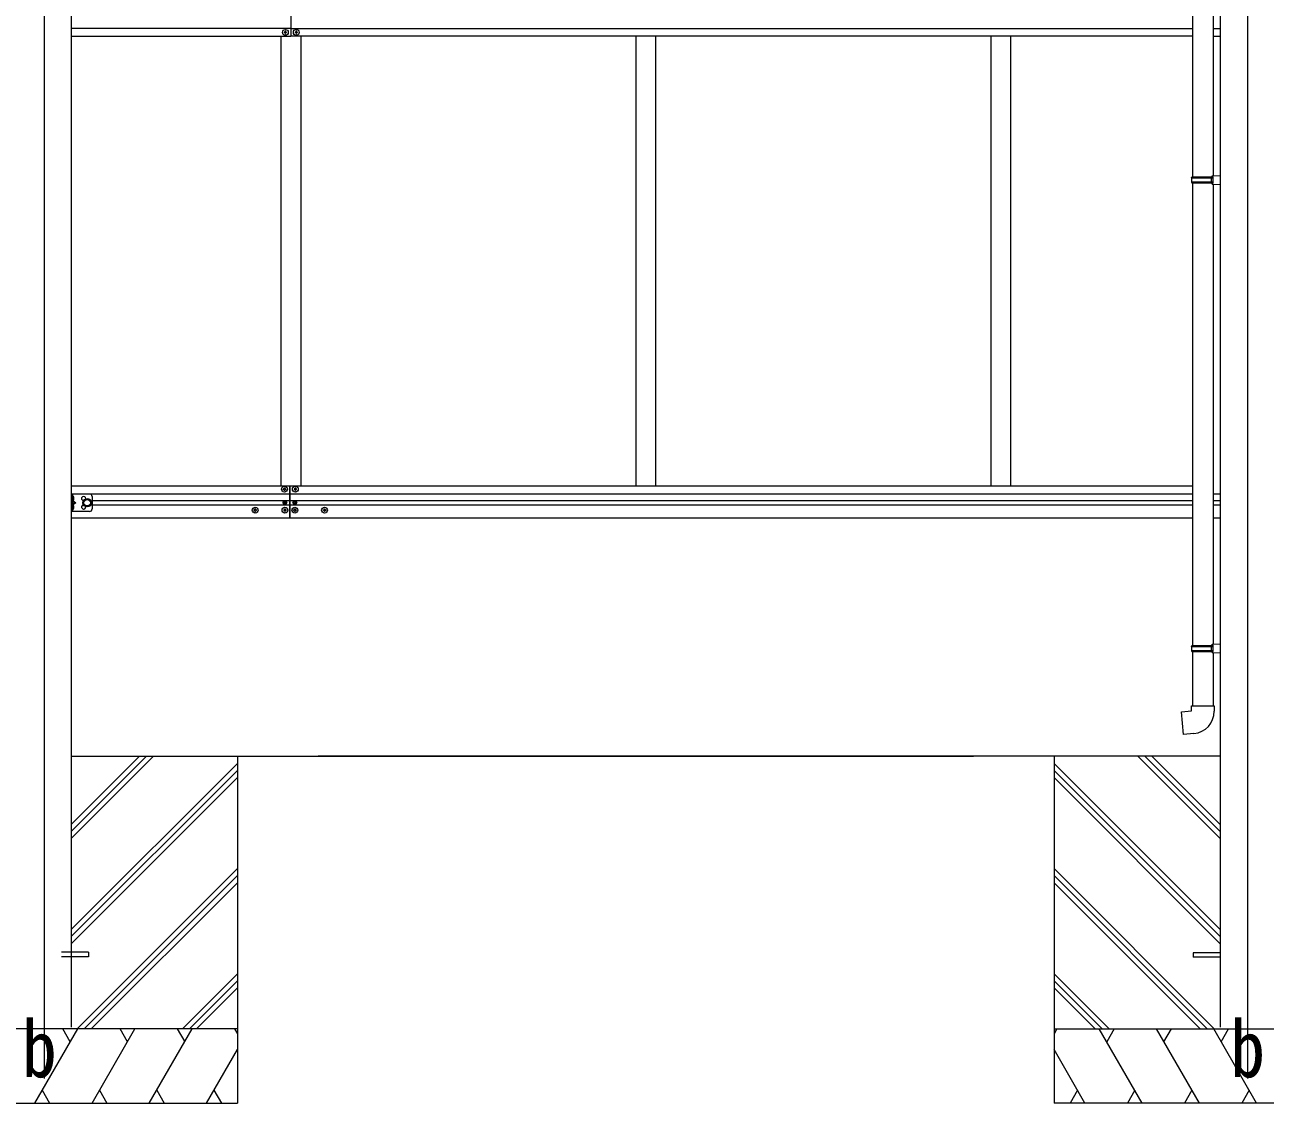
# Model space of a CAD drawing. Units: millimetres at full size, sheet at 1:35; details may follow other scales. Extents: x -9783 to 9892, y -6828 to 6752.
# Drawn here: x 1099 to 3601, y -1717 to 458 of the extents above; entities that cross this region are included whole.
import ezdxf
from ezdxf.enums import TextEntityAlignment as Align

# ---------------------------------------------------------------- set-up
doc = ezdxf.new("R2010")
doc.units = ezdxf.units.MM
doc.header["$LTSCALE"] = 35
for name, color, linetype, lineweight in [('0-0_0', 7, 'Continuous', 9), ('0-1_本体', 4, 'Continuous', 9), ('0-2_部品', 7, 'Continuous', 9), ('0-8_PARTS2', 2, 'Continuous', 9), ('0-A_寸法', 4, 'Continuous', 9), ('1-1_GLASS', 4, 'Continuous', 9), ('1-2_GLASS_SEAL', 7, 'Continuous', 9), ('1-3_NOTPRINT', 7, 'Continuous', 9)]:
    doc.layers.add(name, color=color, linetype=linetype, lineweight=lineweight)
doc.styles.add('ＭＳ ゴシック', font='')
doc.styles.get('ＭＳ ゴシック').set_extended_font_data('MS Gothic')

msp = doc.modelspace()

# ---------------------------------------------------------------- linework, layer by layer
at = {"layer": '0-0_0'}
for p, q in [((1192.34, -1183.3), (1358.37, -1017.27)), ((1192.34, -1169.16), (1344.23, -1017.27)), ((1192.34, -1155.02), (1330.09, -1017.27)), ((1192.34, -1017.27), (3012.34, -1017.27)), ((1527.54, -1017.27), (1527.54, -1717.27)), ((3510.34, -1017.27), (1690.34, -1017.27)), ((3175.14, -1017.27), (3175.14, -1717.27)), ((3510.34, -1183.3), (3344.31, -1017.27)), ((3510.34, -1169.16), (3358.45, -1017.27)), ((3510.34, -1155.02), (3372.6, -1017.27)), ((1192.34, -1367.15), (1527.54, -1031.95)), ((1192.34, -1381.29), (1527.54, -1046.1)), ((3510.34, -1367.15), (3175.14, -1031.95)), ((3510.34, -1381.29), (3175.14, -1046.1)), ((1192.34, -1395.43), (1527.54, -1060.24)), ((3510.34, -1395.43), (3175.14, -1060.24)), ((1204.35, -1567.27), (1527.54, -1244.08)), ((3498.33, -1567.27), (3175.14, -1244.08)), ((1218.49, -1567.27), (1527.54, -1258.23)), ((1232.64, -1567.27), (1527.54, -1272.37)), ((3484.19, -1567.27), (3175.14, -1258.23)), ((3470.05, -1567.27), (3175.14, -1272.37)), ((1416.48, -1567.27), (1527.54, -1456.22)), ((1430.63, -1567.27), (1527.54, -1470.36)), ((3286.2, -1567.27), (3175.14, -1456.22)), ((3272.06, -1567.27), (3175.14, -1470.36)), ((1444.77, -1567.27), (1527.54, -1484.5)), ((3257.92, -1567.27), (3175.14, -1484.5)), ((1527.54, -1567.27), (727.54, -1567.27)), ((1118.7, -1717.27), (1205.3, -1567.27)), ((1190.3, -1593.25), (1175.3, -1567.27)), ((1234.17, -1717.27), (1320.77, -1567.27)), ((1305.77, -1593.25), (1290.77, -1567.27)), ((1349.64, -1717.27), (1436.24, -1567.27)), ((1406.24, -1567.27), (1421.24, -1593.25)), ((1521.71, -1567.27), (1527.54, -1577.37)), ((3175.14, -1567.27), (3975.14, -1567.27)), ((3180.97, -1567.27), (3175.14, -1577.37)), ((3353.05, -1717.27), (3266.44, -1567.27)), ((3296.44, -1567.27), (3281.44, -1593.25)), ((3468.52, -1717.27), (3381.91, -1567.27)), ((3396.91, -1593.25), (3411.91, -1567.27)), ((3583.99, -1717.27), (3497.38, -1567.27)), ((3512.38, -1593.25), (3527.39, -1567.27)), ((1465.11, -1717.27), (1527.54, -1609.14)), ((3237.58, -1717.27), (3175.14, -1609.14)), ((1133.7, -1691.29), (1148.7, -1717.27)), ((1249.17, -1691.29), (1264.17, -1717.27)), ((1364.64, -1691.29), (1379.64, -1717.27)), ((1480.11, -1691.29), (1495.11, -1717.27)), ((3222.58, -1691.29), (3207.58, -1717.27)), ((3338.05, -1691.29), (3323.05, -1717.27)), ((3453.52, -1691.29), (3438.52, -1717.27)), ((3568.99, -1691.29), (3553.99, -1717.27)), ((727.54, -1717.27), (1527.54, -1717.27)), ((3975.14, -1717.27), (3175.14, -1717.27))]:
    msp.add_line(p, q, dxfattribs=at)
at = {"layer": '0-1_本体'}
for p, q in [((1192.34, 1616.18), (1192.34, -1563.82)), ((3510.34, 1616.18), (3510.34, -1563.82))]:
    msp.add_line(p, q, dxfattribs=at)
at = {"layer": '0-2_部品'}
for p, q in [((3454.34, 1295.66), (3454.34, 151.47)), ((3496.34, 1293.1), (3496.34, 154.03)), ((3452.34, 149.47), (3453.34, 151.47)), ((3453.34, 151.47), (3496.34, 151.47)), ((3491.87, 149.47), (3491.44, 151.47)), ((3494.34, 153.97), (3510.34, 154.44)), ((3494.34, 151.97), (3494.34, 153.97)), ((3494.34, 151.97), (3496.34, 151.97)), ((3510.34, 154.44), (3510.34, 136.5)), ((3452.34, 149.47), (3496.34, 149.47)), ((3452.34, 149.47), (3452.34, 141.47)), ((3452.34, 141.47), (3496.34, 141.47)), ((3452.34, 141.47), (3453.34, 139.47)), ((3453.34, 139.47), (3496.34, 139.47)), ((3454.34, 139.47), (3454.34, -793.69)), ((3494.34, 136.97), (3494.34, 138.97)), ((3494.34, 136.97), (3510.34, 136.5)), ((3496.34, 136.91), (3496.34, -791.13)), ((3452.34, -795.69), (3453.34, -793.69)), ((3452.34, -795.69), (3496.34, -795.69)), ((3452.34, -795.69), (3452.34, -803.69)), ((3453.34, -793.69), (3496.34, -793.69)), ((3491.87, -795.69), (3491.44, -793.69)), ((3494.34, -791.19), (3510.34, -790.72)), ((3494.34, -793.19), (3494.34, -791.19)), ((3494.34, -793.19), (3496.34, -793.19)), ((3510.34, -790.72), (3510.34, -808.66)), ((3452.34, -803.69), (3496.34, -803.69)), ((3452.34, -803.69), (3453.34, -805.69)), ((3453.34, -805.69), (3496.34, -805.69)), ((3454.34, -805.69), (3454.34, -915.69)), ((3494.34, -808.19), (3494.34, -806.19)), ((3494.34, -808.19), (3510.34, -808.66)), ((3496.34, -808.25), (3496.34, -915.69)), ((3452.34, -915.69), (3498.34, -915.69)), ((3452.34, -925.69), (3452.34, -915.69)), ((3498.34, -915.69), (3498.34, -926.61))]:
    msp.add_line(p, q, dxfattribs=at)
at = {"layer": '0-2_部品', "color": 4}
for p, q in [((1227.14, -1412.77), (1172.34, -1412.77)), ((3455.54, -1413.79), (3455.54, -1422.79)), ((3510.34, -1413.79), (3455.54, -1413.79)), ((3510.34, -1422.79), (3455.54, -1422.79))]:
    msp.add_line(p, q, dxfattribs=at)
at = {"layer": '0-2_部品'}
for points in [[(3494.34, 138.97), (3496.34, 138.97), (3496.34, 151.97)], [(3491.87, 149.47), (3491.87, 141.47), (3491.44, 139.47)], [(3491.87, -795.69), (3491.87, -803.69), (3491.44, -805.69)], [(3494.34, -806.19), (3496.34, -806.19), (3496.34, -793.19)], [(3457.27, -971.44), (3436.43, -973.26), (3432.42, -927.43), (3452.34, -925.69)]]:
    msp.add_lwpolyline(points, dxfattribs=at)
at = {"layer": '0-2_部品', "color": 4}
msp.add_lwpolyline([(1227.14, -1412.77), (1227.14, -1421.77), (1172.34, -1421.77)], dxfattribs=at)
at = {"layer": '0-2_部品'}
msp.add_arc((3453.34, -926.61), 45, 275, 0, dxfattribs=at)
at = {"layer": '0-8_PARTS2'}
for p, q in [((1137.34, 1582.73), (1137.34, -1667.27)), ((3565.34, 1582.73), (3565.34, -1667.27))]:
    msp.add_line(p, q, dxfattribs=at)
at = {"layer": '1-1_GLASS'}
for p, q in [((1615.34, 435.61), (1615.34, -471.88)), ((1655.34, 435.61), (1655.34, -471.88)), ((2331.34, 435.61), (2331.34, -471.88)), ((2371.34, 435.61), (2371.34, -471.88)), ((3047.34, 435.61), (3047.34, -471.88)), ((3087.34, 435.61), (3087.34, -471.88)), ((1192.34, -471.88), (1635.34, -471.88)), ((1635.34, -471.88), (3454.34, -471.88)), ((1192.34, -487.88), (1635.34, -487.88)), ((1635.34, -487.88), (3454.34, -487.88)), ((3496.34, -487.88), (3510.34, -487.88)), ((1234.14, -501.38), (1635.34, -501.38)), ((1234.14, -510.38), (1635.34, -510.38)), ((1635.34, -501.38), (3454.34, -501.38)), ((1635.34, -510.38), (3454.34, -510.38)), ((3496.34, -501.38), (3510.34, -501.38)), ((3496.34, -510.38), (3510.34, -510.38)), ((1192.34, -536.38), (1635.34, -536.38)), ((1635.34, -536.38), (3454.34, -536.38)), ((3496.34, -536.38), (3510.34, -536.38))]:
    msp.add_line(p, q, dxfattribs=at)
at = {"layer": '1-2_GLASS_SEAL', "color": 4}
for p, q in [((1635.34, 565.61), (1635.34, 435.61)), ((1633.41, -535.88), (1633.41, -471.88)), ((1633.41, -471.88), (1633.41, -535.88)), ((1620.91, -478.88), (1619.91, -478.88)), ((1623.91, -477.88), (1624.91, -477.88)), ((1642.91, -477.88), (1641.91, -477.88)), ((1645.91, -478.88), (1646.91, -478.88)), ((1561.91, -520.38), (1560.91, -520.38)), ((1564.91, -521.38), (1565.91, -521.38)), ((1621.91, -520.38), (1620.91, -520.38)), ((1622.18, -504.97), (1621.36, -504.97)), ((1624.64, -505.79), (1625.46, -505.79)), ((1624.91, -521.38), (1625.91, -521.38)), ((1641.91, -521.38), (1640.91, -521.38)), ((1642.18, -505.79), (1641.36, -505.79)), ((1644.64, -504.97), (1645.46, -504.97)), ((1644.91, -520.38), (1645.91, -520.38)), ((1701.91, -521.38), (1700.91, -521.38)), ((1704.91, -520.38), (1705.91, -520.38))]:
    msp.add_line(p, q, dxfattribs=at)
at = {"layer": '1-2_GLASS_SEAL'}
for p, q in [((1625.84, 442.61), (1626.84, 442.61)), ((1647.84, 442.61), (1648.84, 442.61)), ((1192.34, -488.38), (1192.34, -523.38)), ((1229.34, -488.38), (1192.34, -488.38)), ((1194.84, -488.38), (1194.84, -523.38)), ((1195.34, -492.88), (1196.14, -493.03)), ((1234.34, -493.38), (1234.34, -518.38)), ((1229.34, -523.38), (1192.34, -523.38)), ((1195.34, -500.88), (1194.84, -500.8)), ((1194.84, -505.88), (1201.84, -505.88)), ((1195.34, -518.88), (1194.84, -518.8)), ((1195.34, -500.88), (1196.14, -500.74)), ((1195.34, -510.88), (1196.14, -511.03)), ((1195.34, -518.88), (1196.14, -518.74))]:
    msp.add_line(p, q, dxfattribs=at)
for points in [[(1622.84, 443.61), (1621.84, 443.61), (1621.84, 442.61), (1622.84, 442.61)], [(1624.84, 444.61), (1624.84, 445.61), (1623.84, 445.61), (1623.84, 444.61)], [(1623.84, 441.61), (1623.84, 440.61), (1624.84, 440.61), (1624.84, 441.61)], [(1626.84, 442.61), (1626.84, 443.61), (1625.84, 443.61)], [(1644.84, 443.61), (1643.84, 443.61), (1643.84, 442.61), (1644.84, 442.61)], [(1646.84, 444.61), (1646.84, 445.61), (1645.84, 445.61), (1645.84, 444.61)], [(1645.84, 441.61), (1645.84, 440.61), (1646.84, 440.61), (1646.84, 441.61)], [(1648.84, 442.61), (1648.84, 443.61), (1647.84, 443.61)], [(1194.46, -496.88), (1195.09, -495.7), (1197.32, -494.58)], [(1194.46, -496.88), (1195.09, -498.07), (1197.32, -499.18)], [(1195.34, -500.88), (1195.34, -492.88), (1194.84, -492.97), (1194.84, -500.8)], [(1194.46, -514.88), (1195.09, -513.7), (1197.32, -512.58)], [(1194.46, -514.88), (1195.09, -516.07), (1197.32, -517.18)], [(1194.84, -500.88), (1201.84, -505.88), (1194.84, -510.88)], [(1195.34, -518.88), (1195.34, -510.88), (1194.84, -510.97), (1194.84, -518.8)]]:
    msp.add_lwpolyline(points, dxfattribs=at)
msp.add_lwpolyline([(1224.34, -513.39), (1217.84, -509.64), (1217.84, -502.13), (1224.34, -498.38), (1230.84, -502.13), (1230.84, -509.64)], close=True, dxfattribs=at)
at = {"layer": '1-2_GLASS_SEAL', "color": 4}
for points in [[(1619.91, -478.88), (1619.91, -477.88), (1620.91, -477.88)], [(1621.91, -476.88), (1621.91, -475.88), (1622.91, -475.88), (1622.91, -476.88)], [(1622.91, -479.88), (1622.91, -480.88), (1621.91, -480.88), (1621.91, -479.88)], [(1624.91, -477.88), (1624.91, -478.88), (1623.91, -478.88)], [(1641.91, -477.88), (1641.91, -478.88), (1642.91, -478.88)], [(1644.91, -476.88), (1644.91, -475.88), (1643.91, -475.88), (1643.91, -476.88)], [(1643.91, -479.88), (1643.91, -480.88), (1644.91, -480.88), (1644.91, -479.88)], [(1646.91, -478.88), (1646.91, -477.88), (1645.91, -477.88)], [(1560.91, -520.38), (1560.91, -521.38), (1561.91, -521.38)], [(1563.91, -519.38), (1563.91, -518.38), (1562.91, -518.38), (1562.91, -519.38)], [(1562.91, -522.38), (1562.91, -523.38), (1563.91, -523.38), (1563.91, -522.38)], [(1565.91, -521.38), (1565.91, -520.38), (1564.91, -520.38)], [(1620.91, -520.38), (1620.91, -521.38), (1621.91, -521.38)], [(1621.36, -504.97), (1621.36, -505.79), (1622.18, -505.79)], [(1623.91, -519.38), (1623.91, -518.38), (1622.91, -518.38), (1622.91, -519.38)], [(1622.91, -522.38), (1622.91, -523.38), (1623.91, -523.38), (1623.91, -522.38)], [(1623.82, -504.15), (1623.82, -503.33), (1623, -503.33), (1623, -504.15)], [(1623, -506.61), (1623, -507.43), (1623.82, -507.43), (1623.82, -506.61)], [(1625.46, -505.79), (1625.46, -504.97), (1624.64, -504.97)], [(1625.91, -521.38), (1625.91, -520.38), (1624.91, -520.38)], [(1640.91, -521.38), (1640.91, -520.38), (1641.91, -520.38)], [(1641.36, -505.79), (1641.36, -504.97), (1642.18, -504.97)], [(1642.91, -519.38), (1642.91, -518.38), (1643.91, -518.38), (1643.91, -519.38)], [(1643.91, -522.38), (1643.91, -523.38), (1642.91, -523.38), (1642.91, -522.38)], [(1643, -504.15), (1643, -503.33), (1643.82, -503.33), (1643.82, -504.15)], [(1643.82, -506.61), (1643.82, -507.43), (1643, -507.43), (1643, -506.61)], [(1645.46, -504.97), (1645.46, -505.79), (1644.64, -505.79)], [(1645.91, -520.38), (1645.91, -521.38), (1644.91, -521.38)], [(1700.91, -521.38), (1700.91, -520.38), (1701.91, -520.38)], [(1702.91, -519.38), (1702.91, -518.38), (1703.91, -518.38), (1703.91, -519.38)], [(1703.91, -522.38), (1703.91, -523.38), (1702.91, -523.38), (1702.91, -522.38)], [(1705.91, -520.38), (1705.91, -521.38), (1704.91, -521.38)]]:
    msp.add_lwpolyline(points, dxfattribs=at)
at = {"layer": '1-2_GLASS_SEAL'}
for centre, radius in [((1624.34, 443.11), 5.9), ((1646.34, 443.11), 5.9), ((1224.34, -505.88), 8.5), ((1224.34, -505.88), 7.5), ((1224.34, -505.88), 6.5)]:
    msp.add_circle(centre, radius, dxfattribs=at)
at = {"layer": '1-2_GLASS_SEAL', "color": 4}
for centre, radius in [((1622.41, -478.38), 5.9), ((1644.41, -478.38), 5.9), ((1563.41, -520.88), 5.9), ((1623.41, -520.88), 5.9), ((1623.41, -505.38), 3.75), ((1643.41, -520.88), 5.9), ((1643.41, -505.38), 3.75), ((1703.41, -520.88), 5.9)]:
    msp.add_circle(centre, radius, dxfattribs=at)
at = {"layer": '1-2_GLASS_SEAL'}
for centre, radius, start, end in [((1622.84, 444.61), 1, 270, 0), ((1622.84, 441.61), 1, 0, 90), ((1625.84, 444.61), 1, 180, 270), ((1625.84, 441.61), 1, 90, 180), ((1644.84, 444.61), 1, 270, 0), ((1644.84, 441.61), 1, 0, 90), ((1647.84, 444.61), 1, 180, 270), ((1647.84, 441.61), 1, 90, 180), ((1195.99, -493.91), 0.9, 32.05588, 80), ((1195.99, -499.86), 0.9, 280, 327.94412), ((1191.24, -496.88), 6.5, 327.94412, 32.05588), ((1217.34, -497.38), 4.25, 353.70569, 265.23923), ((1229.34, -493.38), 5, 0, 90), ((1195.99, -511.91), 0.9, 32.05588, 80), ((1195.99, -517.86), 0.9, 280, 327.94412), ((1191.24, -514.88), 6.5, 327.94412, 32.05588), ((1217.34, -514.38), 4.25, 94.76077, 6.29431), ((1229.34, -518.38), 5, 270, 0)]:
    msp.add_arc(centre, radius, start, end, dxfattribs=at)
at = {"layer": '1-2_GLASS_SEAL', "color": 4}
for centre, radius, start, end in [((1620.91, -476.88), 1, 270, 0), ((1620.91, -479.88), 1, 0, 90), ((1623.91, -476.88), 1, 180, 270), ((1623.91, -479.88), 1, 90, 180), ((1642.91, -476.88), 1, 270, 0), ((1642.91, -479.88), 1, 0, 90), ((1645.91, -476.88), 1, 180, 270), ((1645.91, -479.88), 1, 90, 180), ((1561.91, -519.38), 1, 270, 0), ((1561.91, -522.38), 1, 0, 90), ((1564.91, -519.38), 1, 180, 270), ((1564.91, -522.38), 1, 90, 180), ((1621.91, -519.38), 1, 270, 0), ((1621.91, -522.38), 1, 0, 90), ((1622.18, -504.15), 0.82, 270, 0), ((1622.18, -506.61), 0.82, 0, 90), ((1624.64, -504.15), 0.82, 180, 270), ((1624.64, -506.61), 0.82, 90, 180), ((1624.91, -519.38), 1, 180, 270), ((1624.91, -522.38), 1, 90, 180), ((1641.91, -519.38), 1, 270, 0), ((1641.91, -522.38), 1, 0, 90), ((1642.18, -504.15), 0.82, 270, 0), ((1642.18, -506.61), 0.82, 0, 90), ((1644.64, -504.15), 0.82, 180, 270), ((1644.64, -506.61), 0.82, 90, 180), ((1644.91, -519.38), 1, 180, 270), ((1644.91, -522.38), 1, 90, 180), ((1701.91, -519.38), 1, 270, 0), ((1701.91, -522.38), 1, 0, 90), ((1704.91, -519.38), 1, 180, 270), ((1704.91, -522.38), 1, 90, 180)]:
    msp.add_arc(centre, radius, start, end, dxfattribs=at)
at = {"layer": '1-3_NOTPRINT', "color": 4}
for p, q in [((1635.34, 451.12), (1192.34, 451.12)), ((1635.34, 451.12), (3454.34, 451.12)), ((3496.34, 451.12), (3510.34, 451.12)), ((1192.34, 435.61), (1635.34, 435.61)), ((3454.34, 435.61), (1635.34, 435.61)), ((3496.34, 435.61), (3510.34, 435.61))]:
    msp.add_line(p, q, dxfattribs=at)

# ---------------------------------------------------------------- texts
at = {"layer": '0-A_寸法', "color": 7, "style": 'ＭＳ ゴシック', "width": 0.9}
for p in [(1092.54, -1699.29), (3530.34, -1699.29)]:
    msp.add_text('b', height=115.5, dxfattribs=at).set_placement(p, align=Align.BOTTOM_LEFT)

doc.saveas('drawing.dxf')
